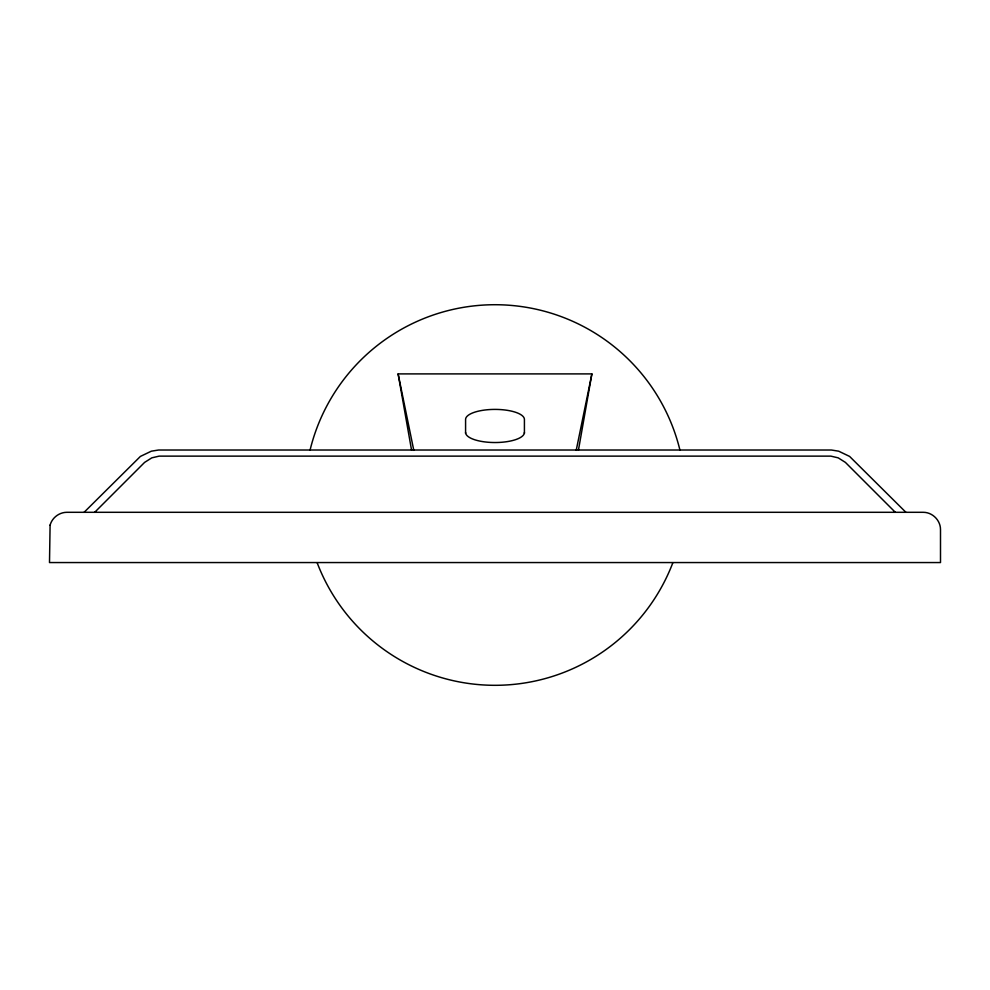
<?xml version="1.0" encoding="UTF-8"?>
<svg xmlns="http://www.w3.org/2000/svg" width="990" height="990" viewBox="0 0 990 990"><rect width="100%" height="100%" fill="white"/><g stroke="black" fill="none" stroke-linecap="round" stroke-linejoin="round"><path stroke-width="1.49" d="M578.42 450.252L591.884 373.898L398.116 373.898L411.58 450.252M576.205 450.363L591.884 373.898M84.1 512.3L140.394 456.427L151.346 451.18L158.623 450.017L831.377 450.017L838.654 451.18L849.606 456.427L905.899 512.3M94.694 512.3L144.59 462.404L151.804 457.85L159.143 456.13L830.857 456.13L838.196 457.85L845.41 462.404L895.307 512.3M398.116 373.898L413.795 450.363M524.415 433.373L524.415 419.451A29.415 10.061 0 0 0 495 409.402A29.415 10.061 0 0 0 465.585 419.451L465.585 433.373M672.792 562.889A190.315 190.315 0 0 1 317.208 562.889M310.068 450.091A190.315 190.315 0 0 1 679.932 450.091M524.415 432.469A29.415 10.061 0 0 1 495 442.53A29.415 10.061 0 0 1 465.585 432.469M50.094 525.121L49.5 562.555L940.5 562.555L940.5 529.601C940.562 520.344 932.456 512.238 923.2 512.3L66.8 512.3C59.152 512.35 52.111 517.745 50.094 525.121"/></g></svg>
